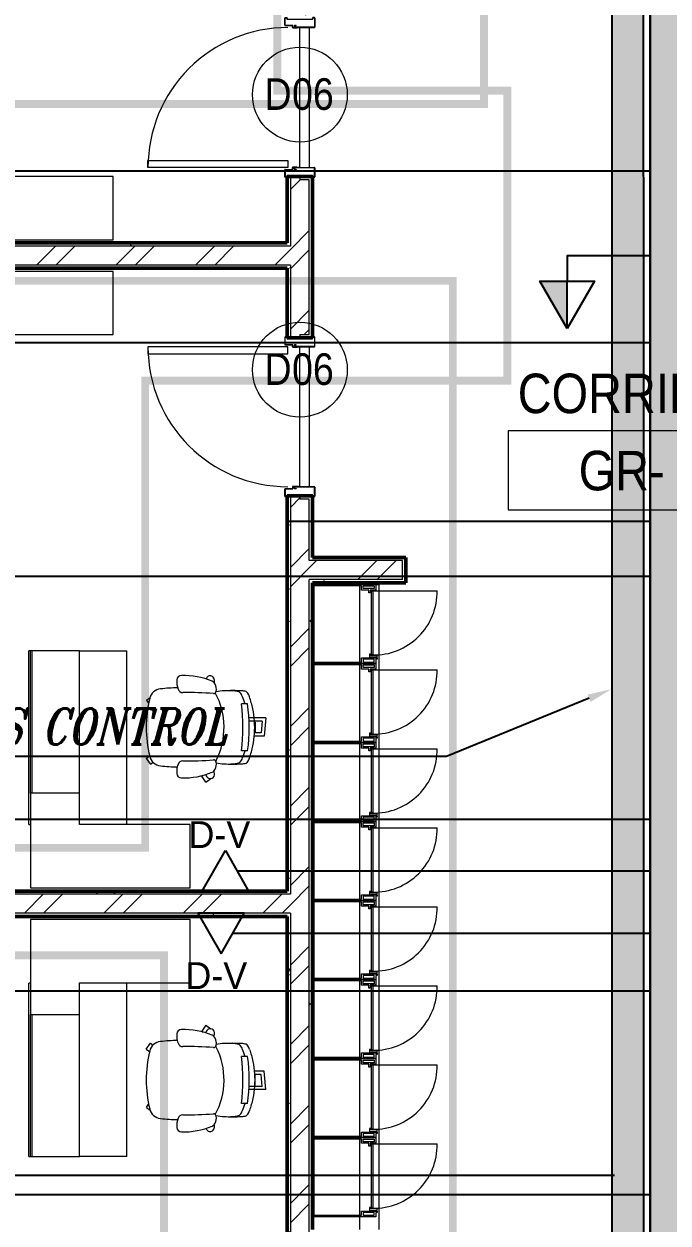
# Model space of a CAD drawing. Header units: millimetres. Extents: x -9358 to 257996, y -67499 to 9117.
# Drawn here: x 38554 to 42630, y -26768 to -19183 of the extents above; entities that cross this region are included whole.
import ezdxf
from ezdxf import colors
from ezdxf.entities.mleader import LeaderData, LeaderLine
from ezdxf.math import Vec2, Vec3

# ---------------------------------------------------------------- set-up
doc = ezdxf.new("R2010")
doc.units = ezdxf.units.MM
doc.header["$LTSCALE"] = 1000
for name, color, linetype, lineweight in [('123', 2, 'Continuous', 9), ('A-DOOR', 8, 'Continuous', 9), ('A-DOOR-1', 8, 'Continuous', 18), ('A-DOR', 8, 'Continuous', 9), ('A-FLR-PAT', 8, 'Continuous', 18), ('A-FRN', 8, 'Continuous', 9), ('A-GEN-MOD', 8, 'Continuous', 9), ('A-ROM-NAM', 8, 'Continuous', 9), ('A-TYP-DOR', 8, 'Continuous', 0), ('A-WAL-CLD', 8, 'Continuous', 9), ('A-WAL-CMU', 8, 'Continuous', 50), ('A-WAL-LOW-30', 8, 'Continuous', 18), ('A-WAL-PAT-1', 8, 'Continuous', 9)]:
    doc.layers.add(name, color=color, linetype=linetype, lineweight=lineweight)
for name, color, linetype in [('CCTV', 4, 'Continuous'), ('CCTVNET', 6, 'Continuous'), ('DATANET', 4, 'Continuous'), ('F POINT AGN', 7, 'Continuous'), ('LC-CABLE -10', 4, 'Continuous'), ('LC-CABLE -20', 6, 'Continuous'), ('LC-DA-CIR', 4, 'Continuous'), ('Route - rack1', 7, 'Continuous')]:
    doc.layers.add(name, color=color, linetype=linetype)
doc.styles.add('Arial_5', font='arial.ttf', dxfattribs={"width": 0.85, "height": 200})
doc.styles.add('Arial_7', font='arial.ttf', dxfattribs={"width": 0.85, "height": 200})
doc.styles.add('ELEC', font='romant.shx', dxfattribs={"width": 0.8, "oblique": 15, "height": 0.18})
pattern_1 = [(0, (0, 0), (812.8, 203.2), [33.528, -576.072, 33.528, -576.072, -3251.2]), (0, (0, 0), (812.8, 203.2), [-1219.2, 33.528, -1185.672, 33.528, -576.072, -1422.4]), (0, (0, 0), (812.8, 203.2), [-3048, 33.528, -372.872, 33.528, -982.472]), (120, (304.8, 101.6), (-582.3764, 602.30545), [33.528, -576.072, 33.528, -576.072, -3251.2]), (120, (304.8, 101.6), (-582.3764, 602.30545), [-1219.2, 33.528, -1185.672, 33.528, -576.072, -1422.4]), (120, (304.8, 101.6), (-582.3764, 602.30545), [-3048, 33.528, -372.872, 33.528, -982.472]), (240, (406.4, 508), (-230.4236, -805.50545), [33.528, -576.072, 33.528, -576.072, -3251.2]), (240, (406.4, 508), (-230.4236, -805.50545), [-1219.2, 33.528, -1185.672, 33.528, -576.072, -1422.4]), (240, (406.4, 508), (-230.4236, -805.50545), [-3048, 33.528, -372.872, 33.528, -982.472])]
pattern_2 = [(45, (0, 0), (-251.4472, 251.4472), []), (45, (0, 381), (-251.4472, 251.4472), [])]

# ---------------------------------------------------------------- blocks, each defined once
blk = doc.blocks.new('Door Tag - Door Tag-41184-01-Ground Floor Plan')
at = {"layer": 'A-TYP-DOR'}
blk.add_circle((0, 0), 3, dxfattribs=at)
blk = doc.blocks.new('D-V')
at = {"color": 3}
blk.add_lwpolyline([(1.2, 256.5), (146.9, 0), (-146.9, 0), (1.2, 256.5)], dxfattribs=at)
at = {"layer": 'CCTV', "color": 2}
blk.add_attdef('D-V', (-225.1, 246.5), '', height=170, dxfattribs=at)
blk = doc.blocks.new('DD')
at = {"layer": 'LC-DA-CIR'}
h = blk.add_hatch(color=3, dxfattribs=at)
h.dxf.hatch_style = 1
h.paths.add_polyline_path([(0, 299.4), (0, 0), (172.8, 0)])
at = {"color": 3}
blk.add_lwpolyline([(0, 299.4), (172.8, 0), (-172.8, 0), (0, 299.4)], dxfattribs=at)
at = {"layer": 'LC-DA-CIR', "color": 3}
blk.add_line((0, 299.4), (0, 0), dxfattribs=at)
blk = doc.blocks.new('FR_Lockers-MLTPL_Dar - FR_Lockers-MLTPL_Dar-848432-01-Ground Floor Furniture Plan')
at = {"layer": 'A-GEN-MOD'}
for p, q in [((-500, 0), (0, 0)), ((-500, -400), (-500, 0)), ((0, 0), (0, -400)), ((-491.1, -8.9), (-491.1, -311.1)), ((-8.9, -8.9), (-491.1, -8.9)), ((-8.9, -311.1), (-8.9, -8.9)), ((-491.1, -311.1), (-464.4, -311.1)), ((-491.1, -320), (-491.1, -391.1)), ((-473.3, -320), (-491.1, -320)), ((-473.3, -391.1), (-473.3, -320)), ((-464.4, -311.1), (-464.4, -408.9)), ((-460, -360), (-460, -408.9)), ((-442.2, -360), (-460, -360)), ((-451.1, -368.9), (-442.2, -368.9)), ((-451.1, -408.9), (-451.1, -368.9)), ((-446.7, -382.2), (-446.7, -373.3)), ((-446.7, -373.3), (-40, -373.3)), ((-442.2, -368.9), (-442.2, -360)), ((-53.3, -355.6), (-35.6, -355.6)), ((-53.3, -364.4), (-53.3, -355.6)), ((-35.6, -364.4), (-53.3, -364.4)), ((-40, -373.3), (-40, -382.2)), ((-35.6, -311.1), (-8.9, -311.1)), ((-35.6, -355.6), (-35.6, -311.1)), ((-35.6, -400), (-35.6, -364.4)), ((-26.7, -391.1), (-26.7, -320)), ((-26.7, -320), (-8.9, -320)), ((-8.9, -320), (-8.9, -391.1)), ((-473.3, -400), (-500, -400)), ((-491.1, -391.1), (-473.3, -391.1)), ((-473.3, -408.9), (-473.3, -400)), ((-464.4, -408.9), (-473.3, -408.9)), ((-460, -408.9), (-451.1, -408.9)), ((-40, -382.2), (-446.7, -382.2)), ((-40, -382.2), (-40, -789.1)), ((0, -400), (-35.6, -400)), ((-8.9, -391.1), (-26.7, -391.1))]:
    blk.add_line(p, q, dxfattribs=at)
blk.add_arc((-46.8, -389.2), 400, 178.71177, 270.96946, dxfattribs=at)
blk = doc.blocks.new('Wood door - 1000-Wood Door-2297611-01-Ground Floor Furniture Plan')
at = {"layer": 'A-DOOR'}
blk.add_arc((442, -77), 884, 180, 270, dxfattribs=at)
at = {"layer": 'A-DOOR-1'}
for p, q in [((-505, 92.5), (-505, 82.5)), ((-505, 82.5), (-505, 92.5)), ((-503.5, 82.5), (-503.5, 92.5)), ((-445.7, 95), (-502.5, 95)), ((-502.5, 95), (-445.7, 95)), ((-502.5, 93.5), (-445.7, 93.5)), ((-495, 81.5), (-502.5, 81.5)), ((-502.5, 80), (-495, 80)), ((-495, 80), (-500, 80)), ((-495, 81.5), (-495, 80)), ((-495, -80), (-495, 80)), ((-444.7, 92.5), (-444.7, -32.5)), ((-443.2, -8.1), (-443.2, 92.5)), ((-443.2, 92.5), (-443.2, -8.1)), ((443.2, -8.1), (443.2, 92.5)), ((443.2, -8.4), (443.2, 92.5)), ((444.7, 92.5), (444.7, -32.5)), ((445.7, 95), (502.5, 95)), ((445.7, 95), (502.5, 95)), ((502.5, 93.5), (445.7, 93.5)), ((495, 81.5), (495, 80)), ((495, 81.5), (502.5, 81.5)), ((502.5, 80), (495, 80)), ((495, 80), (495, -80)), ((500, 80), (495, 80)), ((503.5, 82.5), (503.5, 92.5)), ((505, 92.5), (505, 82.5)), ((505, 92.5), (505, 82.5)), ((-456.5, -92.5), (-456.5, -47)), ((-453.7, -23), (-455.2, -23)), ((-455.2, -23), (-455.2, -32.5)), ((-455, -92.5), (-455, -47)), ((-455, -47), (-455, -92.5)), ((-442.5, -44.5), (-454, -44.5)), ((-442.5, -46), (-454, -46)), ((-442.5, -46), (-454, -46)), ((-453.7, -32.5), (-453.7, -23)), ((-445.7, -33.5), (-452.7, -33.5)), ((-452.7, -35), (-445.7, -35)), ((-441.7, -8.1), (-443.2, -8.4)), ((-443.2, -32.5), (-443.2, -8.1)), ((-443.2, -8.1), (-441.7, -8.1)), ((-443.2, -8.4), (-441.5, -18.1)), ((-440, -18), (-441.7, -8.1)), ((-441.7, -8.1), (-440, -18)), ((-441.5, -18.1), (-441.5, -43.5)), ((-440, -43.5), (-440, -18)), ((-440, -18), (-440, -43.5)), ((440, -18), (441.7, -8.1)), ((440, -18), (441.7, -8.1)), ((440, -43.5), (440, -18)), ((440, -43.5), (440, -18)), ((443.2, -8.4), (441.5, -18.1)), ((441.5, -18.1), (441.5, -43.5)), ((441.7, -8.1), (443.2, -8.4)), ((441.7, -8.1), (443.2, -8.4)), ((442.5, -44.5), (454, -44.5)), ((442.5, -46), (454, -46)), ((454, -46), (442.5, -46)), ((443.2, -32.5), (443.2, -8.1)), ((445.7, -33.5), (452.7, -33.5)), ((452.7, -35), (445.7, -35)), ((453.7, -23), (455.2, -23)), ((453.7, -32.5), (453.7, -23)), ((455, -92.5), (455, -47)), ((455, -92.5), (455, -47)), ((455.2, -23), (455.2, -32.5)), ((456.5, -92.5), (456.5, -47)), ((-505, -92.5), (-505, -82.5)), ((-505, -92.5), (-505, -82.5)), ((-503.5, -92.5), (-503.5, -82.5)), ((-495, -80), (-502.5, -80)), ((-502.5, -81.5), (-495, -81.5)), ((-457.5, -93.5), (-502.5, -93.5)), ((-502.5, -95), (-457.5, -95)), ((-457.5, -95), (-502.5, -95)), ((-500, -80), (-495, -80)), ((-495, -81.5), (-495, -80)), ((399, -77), (442, -77)), ((399, -961), (399, -77)), ((442, -77), (442, -961)), ((457.5, -93.5), (502.5, -93.5)), ((502.5, -95), (457.5, -95)), ((502.5, -95), (457.5, -95)), ((495, -81.5), (495, -80)), ((495, -80), (502.5, -80)), ((495, -80), (500, -80)), ((502.5, -81.5), (495, -81.5)), ((503.5, -92.5), (503.5, -82.5)), ((505, -92.5), (505, -82.5)), ((505, -82.5), (505, -92.5)), ((442, -961), (399, -961))]:
    blk.add_line(p, q, dxfattribs=at)
for centre, radius, start, end in [((-502.5, 92.5), 2.5, 90, 180), ((-502.5, 92.5), 2.5, 90, 180), ((-502.5, 82.5), 2.5, 180, 270), ((-502.5, 82.5), 2.5, 180, 270), ((-502.5, 92.5), 1.03, 90, 180), ((-502.5, 82.5), 1.01, 180, 270), ((-445.7, 92.5), 2.5, 0, 90), ((-445.7, 92.5), 2.5, 0, 90), ((-445.7, 92.5), 0.985, 0, 90), ((445.7, 92.5), 2.5, 90, 180), ((445.7, 92.5), 2.5, 90, 180), ((445.7, 92.5), 0.985, 90, 180), ((502.5, 92.5), 2.5, 360, 90), ((502.5, 92.5), 2.5, 0, 90), ((502.5, 92.5), 1.03, 0, 90), ((502.5, 82.5), 1.01, 270, 360), ((502.5, 82.5), 2.5, 270, 0), ((502.5, 82.5), 2.5, 285, 360), ((-454, -47), 2.5, 90, 180), ((-452.7, -32.5), 2.5, 180, 270), ((-454, -47), 0.997, 90, 180), ((-454, -47), 0.997, 90, 180), ((-452.7, -32.5), 1.01, 180, 270), ((-445.7, -32.5), 0.984, 270, 360), ((-445.7, -32.5), 2.5, 270, 360), ((-442.5, -43.5), 1, 270, 0), ((-442.5, -43.5), 2.5, 270, 360), ((-442.5, -43.5), 2.5, 270, 360), ((442.5, -43.5), 2.5, 180, 270), ((442.5, -43.5), 2.5, 180, 270), ((442.5, -43.5), 1, 180, 270), ((445.7, -32.5), 2.5, 180, 270), ((445.7, -32.5), 0.984, 180, 270), ((452.7, -32.5), 1.01, 270, 360), ((452.7, -32.5), 2.5, 270, 360), ((454, -47), 2.5, 360, 90), ((454, -47), 0.997, 360, 90), ((454, -47), 0.979, 0, 90), ((-502.5, -82.5), 2.5, 90, 180), ((-502.5, -82.5), 2.5, 90, 180), ((-502.5, -92.5), 2.5, 180, 270), ((-502.5, -92.5), 2.5, 180, 270), ((-502.5, -82.5), 1, 90, 180), ((-502.5, -92.5), 1, 180, 270), ((-457.5, -92.5), 1, 270, 0), ((-457.5, -92.5), 2.5, 270, 360), ((-457.5, -92.5), 2.5, 270, 360), ((457.5, -92.5), 2.5, 180, 270), ((457.5, -92.5), 2.5, 180, 270), ((457.5, -92.5), 1, 180, 270), ((502.5, -82.5), 2.5, 0, 90), ((502.5, -82.5), 1, 0, 90), ((502.5, -92.5), 1, 270, 360), ((502.5, -92.5), 2.5, 270, 360), ((502.5, -92.5), 2.5, 270, 360), ((502.5, -82.5), 2.5, 360, 75)]:
    blk.add_arc(centre, radius, start, end, dxfattribs=at)
blk = doc.blocks.new('Walls 265 - Walls 41-1919760-01-Ground Floor Furniture Plan')
at = {"layer": 'A-FRN'}
for p, q in [((25725.3, -24881.6), (23395.3, -24881.6)), ((23395.3, -24881.6), (23395.3, -25281.6)), ((25725.3, -25281.6), (25725.3, -24881.6)), ((23395.3, -25281.6), (25725.3, -25281.6))]:
    blk.add_line(p, q, dxfattribs=at)
blk = doc.blocks.new('Task chair 9554N35 - Task chair 9554N35-733048-01-Ground Floor Furniture Plan')
at = {"layer": 'A-FRN'}
for p, q in [((-59.9, 447.8), (56.2, 437.7)), ((-59.9, 447.8), (-59.9, 341.6)), ((-40.1, 424.9), (-40.1, 342.5)), ((-40.1, 424.9), (34.3, 418.4)), ((-33.2, 380), (34.3, 380)), ((-33.2, 377), (-33.2, 380)), ((34.3, 418.4), (34.3, 377)), ((56.2, 437.7), (56.2, 375.4)), ((-148.6, 333.2), (-148.6, 294.8)), ((148.6, 333.5), (148.6, 294.8)), ((208.7, 134.6), (213.5, 132.2)), ((346.3, 69.3), (324.3, 99.6)), ((309.5, 42.5), (303.3, 51.1)), ((346.3, 69.3), (309.5, 42.5)), ((-172.9, -306.8), (-189.9, -284.3)), ((-172.9, -306.8), (-153.2, -293.1)), ((196.3, -309), (180.3, -287)), ((196.3, -309), (233.1, -282.3)), ((233.1, -282.3), (220.5, -265))]:
    blk.add_line(p, q, dxfattribs=at)
for centre, radius, start, end in [((18.2, -231.9), 573.4, 106.91404, 111.62967), ((1, -773.4), 1116.7, 82.40675, 97.69875), ((-18.2, -231.9), 573.4, 68.37033, 73.08596), ((1424.9, 239.6), 1657.1, 178.08469, 181.91531), ((192.1, 200.6), 424.1, 170.87537, 178.71964), ((-202, 267.3), 24.7, 131.85659, 178.73501), ((0, -988.3), 1291.7, 83.39468, 96.60532), ((202, 267.3), 24.7, 1.26499, 48.14341), ((-192.1, 200.6), 424.1, 1.28036, 9.12463), ((-1424.9, 239.6), 1657.1, 358.08469, 1.91531), ((-5.9, 191.7), 225.5, 181.91531, 194.98952), ((1.2, -277.4), 461.4, 63.27249, 118.3184), ((5.9, 191.7), 225.5, 345.51786, 358.08469), ((157.4, -76.4), 485.9, 157.62283, 181.09869), ((-301, 96.7), 25.2, 129.57983, 236.58793), ((-296.1, 90.9), 32.8, 82.42017, 129.57983), ((-257.7, 94.4), 37, 114.57567, 157.51846), ((-304.4, 28.7), 95.5, 76.87008, 82.42017), ((-239, 54.3), 81.3, 83.07154, 114.79327), ((-231.5, 117.1), 18, 357.62611, 82.70838), ((1706.6, -39.8), 1926.5, 175.34955, 181.07992), ((223.3, 117.1), 18, 97.29162, 182.37389), ((-1714.8, -39.8), 1926.5, 358.92008, 4.65045), ((230.8, 54.3), 81.3, 65.20673, 96.92846), ((249.5, 94.4), 37, 22.48154, 65.42433), ((351.4, -138.5), 268.8, 102.9497, 106.17349), ((-165.6, -76.4), 485.9, 358.90131, 22.37717), ((297.3, 97.1), 27.1, 305.0503, 102.9497), ((-270.6, 142.7), 80.3, 236.58793, 244.06048), ((266.7, 140.7), 80.4, 293.45615, 305.0503), ((-298.4, -85.1), 30, 181.16926, 265.61497), ((-289.7, 26.9), 142.3, 265.59312, 289.57155), ((875.8, -92.8), 1126, 180.86126, 186.35861), ((-253.5, -75.2), 34, 289.57155, 358.42173), ((245.3, -75.2), 34, 181.57827, 250.42845), ((281.6, 26.9), 142.3, 250.42845, 257.15931), ((-875.8, -92.8), 1126, 353.64139, 359.03153), ((281.6, 26.9), 142.3, 257.15931, 274.40688), ((290.2, -85.1), 30, 274.38503, 358.83074), ((-163.7, -208.7), 80, 186.35861, 256.05837), ((163.7, -208.7), 80, 283.94166, 353.64139), ((0, 450.7), 759.4, 256.05837, 283.94166)]:
    blk.add_arc(centre, radius, start, end, dxfattribs=at)
for centre, major_axis, ratio, start_param, end_param in [((2833.6, 1083.6), (3058.7, 867.3), 0.246692, 3.007939, 3.042807), ((-182.4, 335.9), (44.1, 13.7), 0.260293, 1.734544, 2.951577), ((182.6, 337.1), (-43.9, 14.1), 0.248418, 3.3294, 4.551375), ((-2839.6, 1069.5), (-3064.8, 850.5), 0.246639, 3.238935, 3.272795), ((-2833.6, 1083.6), (-3058.7, 867.3), 0.246692, 3.240378, 3.275247), ((-178.1, 286.4), (48, 16.7), 0.376203, 1.755174, 2.42563), ((178.1, 286.7), (-48.1, 16.1), 0.383717, 3.814978, 4.524085)]:
    blk.add_ellipse(centre, major_axis=major_axis, ratio=ratio, start_param=start_param, end_param=end_param, dxfattribs=at)
blk.add_open_spline([(193.1, 345.6), (180.8, 349.8), (155.9, 357.6), (104.9, 369.7), (39.6, 378.5), (-39.7, 378.4), (-105, 369.4), (-155.9, 357.1), (-180.8, 349.3), (-193.1, 344.9)], degree=3, knots=[0, 0, 0, 0, 0.1, 0.2, 0.4, 0.6, 0.8, 0.9, 1, 1, 1, 1], dxfattribs=at)
blk = doc.blocks.new('secretary office - manager office -1 2-1846452-01-Ground Floor Furniture Plan')
at = {"layer": 'A-FRN'}
for p, q in [((-360, 310), (-950, 310)), ((-950, 310), (-950, 300)), ((-548, 320), (550, 320)), ((-548, 320), (-548, 310)), ((-350, 310), (-360, 310)), ((-350, 0), (-350, 310)), ((-350, 310), (550, 310)), ((550, 310), (550, 320)), ((550, 300), (550, 310)), ((-950, 300), (-950, -700)), ((550, 300), (-350, 300)), ((550, 300), (-350, 300)), ((550, 0), (550, 300)), ((-550, -700), (-550, 0)), ((-550, 0), (-350, 0)), ((-350, 0), (550, 0)), ((550, 0), (550, -300)), ((-550, -300), (550, -300)), ((-950, -700), (-550, -700))]:
    blk.add_line(p, q, dxfattribs=at)
blk = doc.blocks.new('Task chair 9554N35 - Task chair 9554N35-745676-01-Ground Floor Furniture Plan')
at = {"layer": 'A-FRN'}
for p, q in [((-172.9, 306.8), (-189.9, 284.3)), ((-172.9, 306.8), (-153.2, 293.1)), ((196.3, 309), (180.3, 287)), ((196.3, 309), (233.1, 282.3)), ((233.1, 282.3), (220.5, 265)), ((309.5, -42.5), (303.3, -51.1)), ((346.3, -69.3), (309.5, -42.5)), ((346.3, -69.3), (324.3, -99.6)), ((208.7, -134.6), (213.5, -132.2)), ((-148.6, -333.2), (-148.6, -294.8)), ((148.6, -333.5), (148.6, -294.8)), ((-59.9, -447.8), (-59.9, -341.6)), ((-40.1, -424.9), (-40.1, -342.5)), ((-33.2, -377), (-33.2, -380)), ((34.3, -418.4), (34.3, -377)), ((56.2, -437.7), (56.2, -375.4)), ((-59.9, -447.8), (56.2, -437.7)), ((-40.1, -424.9), (34.3, -418.4)), ((-33.2, -380), (34.3, -380))]:
    blk.add_line(p, q, dxfattribs=at)
for centre, radius, start, end in [((0, -450.7), 759.4, 76.05834, 103.94163), ((-163.7, 208.7), 80, 103.94163, 173.64139), ((163.7, 208.7), 80, 6.35861, 76.05834), ((875.8, 92.8), 1126, 173.64139, 179.13874), ((-875.8, 92.8), 1126, 0.96847, 6.35861), ((157.4, 76.4), 485.9, 178.90131, 202.37717), ((-298.4, 85.1), 30, 94.38503, 178.83074), ((-289.7, -26.9), 142.3, 70.42845, 94.40688), ((-253.5, 75.2), 34, 1.57827, 70.42845), ((1706.6, 39.8), 1926.5, 178.92008, 184.65045), ((-1714.8, 39.8), 1926.5, 355.34955, 1.07992), ((245.3, 75.2), 34, 109.57155, 178.42173), ((281.6, -26.9), 142.3, 102.84069, 109.57155), ((281.6, -26.9), 142.3, 85.59312, 102.84069), ((-165.6, 76.4), 485.9, 337.62283, 1.09869), ((290.2, 85.1), 30, 1.16926, 85.61497), ((-301, -96.7), 25.2, 123.41207, 230.42017), ((-270.6, -142.7), 80.3, 115.93952, 123.41207), ((297.3, -97.1), 27.1, 257.0503, 54.9497), ((266.7, -140.7), 80.4, 54.9497, 66.54385), ((-296.1, -90.9), 32.8, 230.42017, 277.57983), ((-257.7, -94.4), 37, 202.48154, 245.42433), ((-304.4, -28.7), 95.5, 277.57983, 283.12992), ((-239, -54.3), 81.3, 245.20673, 276.92846), ((-5.9, -191.7), 225.5, 165.01048, 178.08469), ((-231.5, -117.1), 18, 277.29162, 2.37389), ((1.2, 277.4), 461.4, 241.6816, 296.72751), ((223.3, -117.1), 18, 177.62611, 262.70838), ((230.8, -54.3), 81.3, 263.07154, 294.79327), ((5.9, -191.7), 225.5, 1.91531, 14.48214), ((249.5, -94.4), 37, 294.57567, 337.51846), ((351.4, 138.5), 268.8, 253.82651, 257.0503), ((1424.9, -239.6), 1657.1, 178.08469, 181.91531), ((192.1, -200.6), 424.1, 181.28036, 189.12463), ((-192.1, -200.6), 424.1, 350.87537, 358.71964), ((-1424.9, -239.6), 1657.1, 358.08469, 1.91531), ((-202, -267.3), 24.7, 181.26499, 228.14341), ((18.2, 231.9), 573.4, 248.37033, 253.08596), ((0, 988.3), 1291.7, 263.39468, 276.60532), ((-18.2, 231.9), 573.4, 286.91404, 291.62967), ((202, -267.3), 24.7, 311.85659, 358.73501), ((1, 773.4), 1116.7, 262.30125, 277.59325)]:
    blk.add_arc(centre, radius, start, end, dxfattribs=at)
for centre, major_axis, ratio, start_param, end_param in [((2833.6, -1083.6), (-3058.7, 867.3), 0.246692, 0.098786, 0.133654), ((-178.1, -286.4), (-48, 16.7), 0.376203, 0.715963, 1.386418), ((178.1, -286.7), (48.1, 16.1), 0.383717, 4.900693, 5.6098), ((-2833.6, -1083.6), (3058.7, 867.3), 0.246692, 6.149531, 6.184399), ((-2839.6, -1069.5), (3064.8, 850.5), 0.246639, 6.151983, 6.185843), ((-182.4, -335.9), (-44.1, 13.7), 0.260293, 0.190015, 1.407049), ((182.6, -337.1), (43.9, 14.1), 0.248418, 4.873403, 6.095378)]:
    blk.add_ellipse(centre, major_axis=major_axis, ratio=ratio, start_param=start_param, end_param=end_param, dxfattribs=at)
blk.add_open_spline([(193.1, -345.6), (180.8, -349.8), (155.9, -357.6), (104.9, -369.7), (39.6, -378.5), (-39.7, -378.4), (-105, -369.4), (-155.9, -357.1), (-180.8, -349.3), (-193.1, -344.9)], degree=3, knots=[0, 0, 0, 0, 0.1, 0.2, 0.4, 0.6, 0.8, 0.9, 1, 1, 1, 1], dxfattribs=at)
blk = doc.blocks.new('secretary office - manager office -1 2-1846450-01-Ground Floor Furniture Plan')
at = {"layer": 'A-FRN'}
for p, q in [((-550, 700), (-950, 700)), ((-950, 700), (-950, -300)), ((-550, 0), (-550, 700)), ((550, 300), (-550, 300)), ((550, 300), (550, 0)), ((-350, 0), (-550, 0)), ((550, 0), (-350, 0)), ((-350, -310), (-350, 0)), ((550, -300), (550, 0)), ((-950, -300), (-950, -310)), ((-350, -300), (550, -300)), ((-350, -300), (550, -300)), ((550, -310), (550, -300)), ((-950, -310), (-360, -310)), ((-548, -310), (-548, -320)), ((550, -320), (-548, -320)), ((-360, -310), (-350, -310)), ((550, -310), (-350, -310)), ((550, -320), (550, -310))]:
    blk.add_line(p, q, dxfattribs=at)
blk = doc.blocks.new('Walls 248 - Walls 41-1952074-01-Ground Floor Furniture Plan')
at = {"layer": 'A-FRN'}
for p, q in [((25725.3, -15718.4), (23395.3, -15718.4)), ((23395.3, -15718.4), (23395.3, -16118.4)), ((25725.3, -16118.4), (25725.3, -15718.4)), ((23395.3, -16118.4), (25725.3, -16118.4))]:
    blk.add_line(p, q, dxfattribs=at)
blk = doc.blocks.new('Wood door - 1000-Wood Door-2297613-01-Ground Floor Furniture Plan')
at = {"layer": 'A-DOOR'}
blk.add_arc((442, 77), 884, 90, 180, dxfattribs=at)
at = {"layer": 'A-DOOR-1'}
for p, q in [((442, 961), (399, 961)), ((399, 961), (399, 77)), ((442, 77), (442, 961)), ((-505, 92.5), (-505, 82.5)), ((-505, 92.5), (-505, 82.5)), ((-503.5, 92.5), (-503.5, 82.5)), ((-502.5, 95), (-457.5, 95)), ((-457.5, 95), (-502.5, 95)), ((-457.5, 93.5), (-502.5, 93.5)), ((-502.5, 81.5), (-495, 81.5)), ((-495, 80), (-502.5, 80)), ((-500, 80), (-495, 80)), ((-495, 81.5), (-495, 80)), ((-495, 80), (-495, -80)), ((-456.5, 92.5), (-456.5, 47)), ((-455, 92.5), (-455, 47)), ((-455, 47), (-455, 92.5)), ((399, 77), (442, 77)), ((455, 92.5), (455, 47)), ((455, 92.5), (455, 47)), ((456.5, 92.5), (456.5, 47)), ((502.5, 95), (457.5, 95)), ((502.5, 95), (457.5, 95)), ((457.5, 93.5), (502.5, 93.5)), ((495, 81.5), (495, 80)), ((502.5, 81.5), (495, 81.5)), ((495, 80), (502.5, 80)), ((495, -80), (495, 80)), ((495, 80), (500, 80)), ((503.5, 92.5), (503.5, 82.5)), ((505, 92.5), (505, 82.5)), ((505, 82.5), (505, 92.5)), ((-455.2, 23), (-455.2, 32.5)), ((-453.7, 23), (-455.2, 23)), ((-442.5, 46), (-454, 46)), ((-442.5, 46), (-454, 46)), ((-442.5, 44.5), (-454, 44.5)), ((-453.7, 32.5), (-453.7, 23)), ((-452.7, 35), (-445.7, 35)), ((-445.7, 33.5), (-452.7, 33.5)), ((-444.7, -92.5), (-444.7, 32.5)), ((-443.2, 32.5), (-443.2, 8.1)), ((-443.2, 8.4), (-441.5, 18.1)), ((-441.7, 8.1), (-443.2, 8.4)), ((-443.2, 8.1), (-443.2, -92.5)), ((-443.2, -92.5), (-443.2, 8.1)), ((-443.2, 8.1), (-441.7, 8.1)), ((-440, 18), (-441.7, 8.1)), ((-441.7, 8.1), (-440, 18)), ((-441.5, 18.1), (-441.5, 43.5)), ((-440, 43.5), (-440, 18)), ((-440, 18), (-440, 43.5)), ((440, 43.5), (440, 18)), ((440, 43.5), (440, 18)), ((440, 18), (441.7, 8.1)), ((440, 18), (441.7, 8.1)), ((441.5, 18.1), (441.5, 43.5)), ((443.2, 8.4), (441.5, 18.1)), ((441.7, 8.1), (443.2, 8.4)), ((441.7, 8.1), (443.2, 8.4)), ((442.5, 46), (454, 46)), ((454, 46), (442.5, 46)), ((442.5, 44.5), (454, 44.5)), ((443.2, 32.5), (443.2, 8.1)), ((443.2, 8.4), (443.2, -92.5)), ((443.2, 8.1), (443.2, -92.5)), ((444.7, -92.5), (444.7, 32.5)), ((452.7, 35), (445.7, 35)), ((445.7, 33.5), (452.7, 33.5)), ((453.7, 32.5), (453.7, 23)), ((453.7, 23), (455.2, 23)), ((455.2, 23), (455.2, 32.5)), ((-505, -92.5), (-505, -82.5)), ((-505, -82.5), (-505, -92.5)), ((-503.5, -82.5), (-503.5, -92.5)), ((-502.5, -80), (-495, -80)), ((-495, -81.5), (-502.5, -81.5)), ((-502.5, -93.5), (-445.7, -93.5)), ((-445.7, -95), (-502.5, -95)), ((-502.5, -95), (-445.7, -95)), ((-495, -80), (-500, -80)), ((-495, -81.5), (-495, -80)), ((502.5, -93.5), (445.7, -93.5)), ((445.7, -95), (502.5, -95)), ((445.7, -95), (502.5, -95)), ((495, -81.5), (495, -80)), ((502.5, -80), (495, -80)), ((500, -80), (495, -80)), ((495, -81.5), (502.5, -81.5)), ((503.5, -82.5), (503.5, -92.5)), ((505, -92.5), (505, -82.5)), ((505, -92.5), (505, -82.5))]:
    blk.add_line(p, q, dxfattribs=at)
for centre, radius, start, end in [((-502.5, 92.5), 2.5, 90, 180), ((-502.5, 92.5), 2.5, 90, 180), ((-502.5, 82.5), 2.5, 180, 270), ((-502.5, 82.5), 2.5, 180, 270), ((-502.5, 92.5), 1, 90, 180), ((-502.5, 82.5), 1, 180, 270), ((-457.5, 92.5), 2.5, 0, 90), ((-457.5, 92.5), 2.5, 0, 90), ((-457.5, 92.5), 1, 0, 90), ((457.5, 92.5), 2.5, 90, 180), ((457.5, 92.5), 2.5, 90, 180), ((457.5, 92.5), 1, 90, 180), ((502.5, 92.5), 2.5, 0, 90), ((502.5, 92.5), 2.5, 0, 90), ((502.5, 92.5), 1, 0, 90), ((502.5, 82.5), 1, 270, 0), ((502.5, 82.5), 2.5, 270, 0), ((502.5, 82.5), 2.5, 270, 0), ((-454, 47), 2.5, 180, 270), ((-452.7, 32.5), 2.5, 90, 180), ((-454, 47), 0.997, 180, 270), ((-454, 47), 0.997, 180, 270), ((-452.7, 32.5), 1.01, 90, 180), ((-445.7, 32.5), 2.5, 0, 90), ((-445.7, 32.5), 0.984, 0, 90), ((-442.5, 43.5), 2.5, 0, 90), ((-442.5, 43.5), 2.5, 0, 90), ((-442.5, 43.5), 1, 0, 90), ((442.5, 43.5), 2.5, 90, 180), ((442.5, 43.5), 2.5, 90, 180), ((442.5, 43.5), 1, 90, 180), ((445.7, 32.5), 2.5, 90, 180), ((445.7, 32.5), 0.984, 90, 180), ((452.7, 32.5), 2.5, 0, 90), ((452.7, 32.5), 1.01, 0, 90), ((454, 47), 2.5, 270, 0), ((454, 47), 0.997, 270, 0), ((454, 47), 0.979, 270, 360), ((-502.5, -82.5), 2.5, 90, 180), ((-502.5, -82.5), 2.5, 90, 180), ((-502.5, -92.5), 2.5, 180, 270), ((-502.5, -92.5), 2.5, 180, 270), ((-502.5, -82.5), 1.01, 90, 180), ((-502.5, -92.5), 1.03, 180, 270), ((-445.7, -92.5), 0.985, 270, 0), ((-445.7, -92.5), 2.5, 270, 0), ((-445.7, -92.5), 2.5, 270, 360), ((445.7, -92.5), 2.5, 180, 270), ((445.7, -92.5), 2.5, 180, 270), ((445.7, -92.5), 0.985, 180, 270), ((502.5, -82.5), 2.5, 0, 90), ((502.5, -82.5), 2.5, 0, 90), ((502.5, -82.5), 1.01, 0, 90), ((502.5, -92.5), 1.03, 270, 0), ((502.5, -92.5), 2.5, 270, 0), ((502.5, -92.5), 2.5, 270, 360)]:
    blk.add_arc(centre, radius, start, end, dxfattribs=at)
blk = doc.blocks.new('M_Room Tag_Small - M_Room Tag_Small-919701-01-Ground Floor Furniture Plan')
at = {"layer": 'A-ROM-NAM'}
for p, q in [((9, 2.5), (-9, 2.5)), ((-9, 2.5), (-9, -2.5)), ((9, -2.5), (9, 2.5)), ((-9, -2.5), (9, -2.5))]:
    blk.add_line(p, q, dxfattribs=at)
blk = doc.blocks.new('G')
at = {"layer": 'A-WAL-PAT-1'}
h = blk.add_hatch(dxfattribs=at)
h.set_pattern_fill('FP_1', color=256, style=0, pattern_type=2)
h.set_pattern_definition(pattern_2)
h.paths.add_polyline_path([(40360, -20140), (40360, -20020), (40300, -20020), (40300, -20000), (40240, -20000), (40240, -20140), (40300, -20140)], flags=0)
h.paths.add_polyline_path([(40240, -19000), (40300, -19000), (40300, -18980), (40360, -18980), (40360, -13820), (40300, -13820), (40300, -13800), (40240, -13800), (40240, -18422.5)], flags=0)
h.paths.add_polyline_path([(40240, -12800), (40300, -12800), (40300, -12780), (40360, -12780), (40360, -12240), (40240, -12240), (40240, -12640.6)], flags=0)
h = blk.add_hatch(dxfattribs=at)
h.set_pattern_fill('FP_2', color=256, style=0, pattern_type=2)
h.set_pattern_definition(pattern_1)
h.paths.add_polyline_path([(40380, -20140), (40380, -20000), (40300, -20000), (40300, -20020), (40360, -20020), (40360, -20140)], flags=0)
h.paths.add_polyline_path([(40300, -19000), (40380, -19000), (40380, -18570), (40360, -18570), (40360, -18980), (40300, -18980)], flags=0)
h.paths.add_polyline_path([(40380, -18450), (40380, -14320), (40360, -14320), (40360, -18450)], flags=0)
h.paths.add_polyline_path([(40360, -14200), (40380, -14200), (40380, -13800), (40300, -13800), (40300, -13820), (40360, -13820), (40360, -14086.1)], flags=0)
h.paths.add_polyline_path([(40380, -12800), (40380, -12220), (40360, -12220), (40360, -12780), (40300, -12780), (40300, -12800)], flags=0)
h = blk.add_hatch(dxfattribs=at)
h.set_pattern_fill('FP_2', color=256, style=0, pattern_type=2)
h.set_pattern_definition(pattern_1)
h.paths.add_polyline_path([(40240, -20140), (40240, -20000), (40220, -20000), (40220, -20140)], flags=0)
h.paths.add_polyline_path([(40220, -19000), (40240, -19000), (40240, -16460), (40220, -16460), (40220, -18422.5)], flags=0)
h.paths.add_polyline_path([(40240, -16340), (40240, -13800), (40220, -13800), (40220, -16340)], flags=0)
h.paths.add_polyline_path([(40220, -12800), (40240, -12800), (40240, -12360), (40220, -12360), (40220, -12640.6)], flags=0)
h = blk.add_hatch(dxfattribs=at)
h.set_pattern_fill('FP_2', color=256, style=0, pattern_type=2)
h.set_pattern_definition(pattern_1)
h.paths.add_polyline_path([(40220, -28620), (40240, -28620), (40240, -28390), (40220, -28390), (40220, -28540.7)], flags=0)
h.paths.add_polyline_path([(40240, -27390), (40240, -24660), (40220, -24660), (40220, -27390)], flags=0)
h.paths.add_polyline_path([(40240, -24540), (40240, -22020), (40220, -22020), (40220, -24540)], flags=0)
h.paths.add_polyline_path([(40240, -21020), (40240, -20560), (40220, -20560), (40220, -21020)], flags=0)
h.paths.add_polyline_path([(40240, -20440), (40240, -20140), (40220, -20140), (40220, -20440)], flags=0)
h = blk.add_hatch(dxfattribs=at)
h.set_pattern_fill('FP_1', color=256, style=0, pattern_type=2)
h.set_pattern_definition(pattern_2)
h.paths.add_polyline_path([(40240, -28620), (40360, -28620), (40360, -28410), (40300, -28410), (40300, -28390), (40240, -28390), (40240, -28540.7)], flags=0)
h.paths.add_polyline_path([(40240, -27390), (40300, -27390), (40300, -27370), (40360, -27370), (40360, -22040), (40300, -22040), (40300, -22020), (40240, -22020), (40240, -27095.3)], flags=0)
h.paths.add_polyline_path([(40300, -21020), (40300, -21000), (40360, -21000), (40360, -20140), (40240, -20140), (40240, -21020)], flags=0)
h = blk.add_hatch(dxfattribs=at)
h.set_pattern_fill('FP_2', color=256, style=0, pattern_type=2)
h.set_pattern_definition(pattern_1)
h.paths.add_polyline_path([(40360, -28620), (40380, -28620), (40380, -28390), (40300, -28390), (40300, -28410), (40360, -28410), (40360, -28540.7)], flags=0)
h.paths.add_polyline_path([(40300, -27390), (40380, -27390), (40380, -26800), (40360, -26800), (40360, -27370), (40300, -27370)], flags=0)
h.paths.add_polyline_path([(40360, -26680), (40380, -26680), (40380, -22550), (40360, -22550), (40360, -25649.8)], flags=0)
h.paths.add_polyline_path([(40380, -22430), (40380, -22020), (40300, -22020), (40300, -22040), (40360, -22040), (40360, -22430)], flags=0)
h.paths.add_polyline_path([(40300, -21020), (40380, -21020), (40380, -20140), (40360, -20140), (40360, -21000), (40300, -21000)], flags=0)
h = blk.add_hatch(dxfattribs=at)
h.set_pattern_fill('FP_2', color=256, style=0, pattern_type=2)
h.set_pattern_definition(pattern_1)
h.paths.add_polyline_path([(34250, -20440), (34650, -20440), (34650, -20420), (34250, -20420)], flags=0)
h.paths.add_polyline_path([(35525.9, -20440), (40220, -20440), (40220, -20420), (34670, -20420), (34670, -20440)], flags=0)
h = blk.add_hatch(dxfattribs=at)
h.set_pattern_fill('FP_1', color=256, style=0, pattern_type=2)
h.set_pattern_definition(pattern_2)
h.paths.add_polyline_path([(34250, -20560), (40240, -20560), (40240, -20440), (34250, -20440)], flags=0)
h = blk.add_hatch(dxfattribs=at)
h.set_pattern_fill('FP_2', color=256, style=0, pattern_type=2)
h.set_pattern_definition(pattern_1)
h.paths.add_polyline_path([(34250, -20580), (34650, -20580), (34650, -20560), (34250, -20560)], flags=0)
h.paths.add_polyline_path([(34670, -20580), (40220, -20580), (40220, -20560), (34670, -20560)], flags=0)
h = blk.add_hatch(dxfattribs=at)
h.set_pattern_fill('FP_1', color=256, style=0, pattern_type=2)
h.set_pattern_definition(pattern_2)
h.paths.add_polyline_path([(40950, -22550), (40950, -22430), (40360, -22430), (40360, -22550), (40441.5, -22550)], flags=0)
h = blk.add_hatch(dxfattribs=at)
h.set_pattern_fill('FP_2', color=256, style=0, pattern_type=2)
h.set_pattern_definition(pattern_1)
h.paths.add_polyline_path([(40950, -22430), (40970, -22430), (40970, -22410), (40380, -22410), (40380, -22430), (40441.5, -22430)], flags=0)
h = blk.add_hatch(dxfattribs=at)
h.set_pattern_fill('FP_2', color=256, style=0, pattern_type=2)
h.set_pattern_definition(pattern_1)
h.paths.add_polyline_path([(40970, -22570), (40970, -22430), (40950, -22430), (40950, -22550), (40380, -22550), (40380, -22570), (40441.5, -22570)], flags=0)
h = blk.add_hatch(dxfattribs=at)
h.set_pattern_fill('FP_1', color=256, style=0, pattern_type=2)
h.set_pattern_definition(pattern_2)
h.paths.add_polyline_path([(34250, -24660), (40240, -24660), (40240, -24540), (34250, -24540)], flags=0)
h = blk.add_hatch(dxfattribs=at)
h.set_pattern_fill('FP_2', color=256, style=0, pattern_type=2)
h.set_pattern_definition(pattern_1)
h.paths.add_polyline_path([(34270, -24540), (40220, -24540), (40220, -24520), (34270, -24520)], flags=0)
h = blk.add_hatch(dxfattribs=at)
h.set_pattern_fill('FP_2', color=256, style=0, pattern_type=2)
h.set_pattern_definition(pattern_1)
h.paths.add_polyline_path([(34270, -24680), (40220, -24680), (40220, -24660), (34270, -24660)], flags=0)
at = {"layer": 'A-FLR-PAT'}
for p, q in [((40300, -19943.2), (40300, -19056.8)), ((40360, -19056.8), (40360, -19943.2)), ((40300, -20000), (40300, -19995)), ((40360, -19995), (40360, -20000)), ((40300, -21025), (40300, -21020)), ((40300, -21963.2), (40300, -21076.8)), ((40360, -21020), (40360, -21025)), ((40360, -21076.8), (40360, -21963.2)), ((40300, -22020), (40300, -22015)), ((40360, -22015), (40360, -22020))]:
    blk.add_line(p, q, dxfattribs=at)
at = {"layer": 'A-WAL-CLD'}
for p, q in [((40240, -20000), (40240, -20440)), ((40300, -20000), (40300, -20020)), ((40360, -20020), (40300, -20020)), ((40360, -21000), (40360, -20020)), ((40240, -20440), (34250, -20440)), ((40240, -20560), (34250, -20560)), ((40240, -20560), (40240, -21020)), ((40300, -21000), (40300, -21020)), ((40300, -21000), (40360, -21000)), ((40240, -22020), (40240, -24540)), ((40300, -22020), (40300, -22040)), ((40360, -22040), (40300, -22040)), ((40360, -22430), (40360, -22040)), ((40950, -22430), (40360, -22430)), ((40950, -22550), (40950, -22430)), ((40950, -22550), (40360, -22550)), ((40360, -26680), (40360, -22550)), ((40240, -24540), (34250, -24540)), ((40240, -24660), (34250, -24660)), ((40240, -24660), (40240, -27390))]:
    blk.add_line(p, q, dxfattribs=at)
at = {"layer": 'A-WAL-CMU'}
for p, q in [((40380, -20000), (40220, -20000)), ((40220, -20000), (40220, -20420)), ((40380, -21020), (40380, -20000)), ((40220, -20420), (34670, -20420)), ((34670, -20580), (40220, -20580)), ((40220, -20580), (40220, -21020)), ((40220, -21020), (40380, -21020)), ((40220, -22020), (40220, -24520)), ((40380, -22020), (40220, -22020)), ((40380, -22410), (40380, -22020)), ((40970, -22410), (40380, -22410)), ((40970, -22570), (40970, -22410)), ((40380, -22570), (40970, -22570)), ((40380, -26660), (40380, -22570)), ((40220, -24520), (34270, -24520)), ((34270, -24680), (40220, -24680)), ((40220, -24680), (40220, -27390))]:
    blk.add_line(p, q, dxfattribs=at)
at = {"layer": 'A-WAL-LOW-30'}
for p, q in [((40680, -26660), (40680, -22580)), ((40680, -22580), (40800, -22580)), ((40800, -22580), (40800, -26660))]:
    blk.add_line(p, q, dxfattribs=at)
at = {"layer": 'A-DOR'}
for name, p, rotation in [('Wood door - 1000-Wood Door-2297611-01-Ground Floor Furniture Plan', (40300, -19500), 269.9999999999998), ('Wood door - 1000-Wood Door-2297613-01-Ground Floor Furniture Plan', (40300, -21520), 89.99999999999976)]:
    blk.add_blockref(name, p, dxfattribs=dict(at, rotation=rotation))
at = {"layer": 'A-FRN'}
for name, p in [('Walls 265 - Walls 41-1919760-01-Ground Floor Furniture Plan', (13393.4, 4881.6)), ('Walls 248 - Walls 41-1952074-01-Ground Floor Furniture Plan', (13393.4, -4881.6))]:
    blk.add_blockref(name, p, dxfattribs=at)
for name, p, rotation in [('secretary office - manager office -1 2-1846452-01-Ground Floor Furniture Plan', (38905, -23550), 89.99999999999876), ('Task chair 9554N35 - Task chair 9554N35-733048-01-Ground Floor Furniture Plan', (39636.2, -23484.5), 270.0000000000036), ('secretary office - manager office -1 2-1846450-01-Ground Floor Furniture Plan', (38905, -25650), 270.0000000000019), ('Task chair 9554N35 - Task chair 9554N35-745676-01-Ground Floor Furniture Plan', (39636.2, -25715.5), 89.99999999999709)]:
    blk.add_blockref(name, p, dxfattribs=dict(at, rotation=rotation))
at = {"layer": 'A-GEN-MOD'}
for p, rotation in [((40380, -22580), 89.99999999999962), ((40380, -23080), 89.99999999999962), ((40380, -23580), 89.99999999999962), ((40380, -24080), 89.99999999999962), ((40380, -24580), 89.99999999999962), ((40380, -25080), 89.99999999999962), ((40380, -25580), 89.99999999999962), ((40380, -26080), 90.00000000000006)]:
    blk.add_blockref('FR_Lockers-MLTPL_Dar - FR_Lockers-MLTPL_Dar-848432-01-Ground Floor Furniture Plan', p, dxfattribs=dict(at, rotation=rotation))
at = {"layer": 'A-ROM-NAM', "xscale": 99.99999999999991, "yscale": 99.99999999999991, "zscale": 99.99999999999991}
blk.add_blockref('M_Room Tag_Small - M_Room Tag_Small-919701-01-Ground Floor Furniture Plan', (42519.2, -21858.5), dxfattribs=at)
at = {"layer": 'A-ROM-NAM', "char_height": 250, "attachment_point": 1, "style": 'Arial_5'}
for s, insert, width in [('CORRIDOR', (41678.8, -21246.9), 2070.759), ('GR-', (42064.4, -21735.3), 699.873)]:
    blk.add_mtext(s, dxfattribs=dict(at, insert=insert, width=width))
blk = doc.blocks.new('datatray')
at = {"layer": '123'}
h = blk.add_hatch(color=4, dxfattribs=at)
h.dxf.hatch_style = 1
h.paths.add_polyline_path([(302434, -43813.9), (311773, -43813.9), (311773, -43513.9), (311473, -43513.9), (301671, -43513.9), (301671, -38365), (301471, -38365), (301100, -38365), (301100, -38565), (301471, -38565), (301471, -43513.9), (287538, -43513.9), (287538, -38565), (287909, -38565), (287909, -38365), (287538, -38365), (287338, -38365), (287338, -43513.9), (277443, -43513.9), (277443, -4790), (277143, -4790), (277143, -43813.9), (301834, -43813.9), (301852.6, -52052), (299770, -52052), (299770, -52652), (301854, -52652), (302454, -52652)])
h.paths.add_polyline_path([(311773, -4790), (311473, -4790), (311473, -43513.9), (311773, -43513.9)])
at = {"layer": 'LC-CABLE -10', "color": 4}
blk.add_lwpolyline([(311473, -43513.9), (311473, -4790), (311473, -43513.9)], dxfattribs=at)
blk = doc.blocks.new('cctvtray')
at = {"layer": '123'}
h = blk.add_hatch(color=6, dxfattribs=at)
h.dxf.hatch_style = 1
h.paths.add_polyline_path([(284943, -12220), (284743, -12220), (284743, -43145), (275445, -43145), (275445, -38101), (275245, -38101), (274888, -38101), (274888, -38301), (275245, -38301), (275245, -43145), (260742, -43145), (260742, -38301), (261099, -38301), (261099, -38101), (260742, -38101), (260542, -38101), (260542, -43145), (251189, -43145), (251189, -12220), (250989, -12220), (250989, -43345), (274640.3, -43345), (274640.3, -52552), (273168, -52552), (273168, -52752), (274840.3, -52752), (274840.3, -43345), (284947, -43345)])
at = {"layer": 'LC-CABLE -20'}
blk.add_lwpolyline([(284947, -43345), (284943, -12220), (284743, -12220), (284743, -43145)], dxfattribs=at)
blk = doc.blocks.new('RACK1 - ROUTE')
at = {"layer": 'F POINT AGN', "color": 1, "const_width": 50}
for points in [[(41466, -13842), (41466, -19690), (34626, -19690), (34626, -17264)], [(40157, -17264), (40157, -19605), (41613, -19605), (41613, -21440), (39321, -21440), (39321, -24395), (35255, -24395), (35255, -20808), (41268, -20808), (41268, -28106), (34964, -28106), (34964, -25075), (39441, -25075), (39441, -28053), (39441, -36826), (29874, -36826), (29874, -36826)]]:
    blk.add_lwpolyline(points, dxfattribs=at)

msp = doc.modelspace()

# ---------------------------------------------------------------- block references
msp.add_blockref('G', (0, -148.1))

# ---------------------------------------------------------------- next in the draw order: linework, layer by layer
at = {"layer": 'CCTVNET', "color": 3}
msp.add_lwpolyline([(33290.7, -26465.7), (42290.8, -26465.7)], dxfattribs=at)
at = {"layer": 'DATANET', "color": 3, "ltscale": 0.05}
msp.add_line((40220, -22329.1), (42515, -22329.1), dxfattribs=at)
at = {"layer": 'DATANET', "color": 3, "ltscale": 50}
for p, q in [((36966.5, -22676.3), (42515, -22676.3)), ((37088.5, -26587.3), (42515, -26587.3))]:
    msp.add_line(p, q, dxfattribs=at)
at = {"layer": 'DATANET', "color": 3}
for p, q in [((39902.5, -24540.9), (42515, -24540.9)), ((39874, -24935.3), (42515, -24935.3))]:
    msp.add_line(p, q, dxfattribs=at)
for points in [[(34987.5, -20440.9), (35281, -20446.1), (35281, -20113.1), (42515, -20113.1)], [(42515, -20649.1), (41991.3, -20649.1), (41991.3, -20811.1)], [(42515, -21201.1), (35296.4, -21201.1), (35296.4, -20810.2), (35078.9, -20810.2)], [(34968.4, -24540.9), (35261.9, -24546.1), (35261.9, -24213.1), (42515, -24213.1)], [(42515, -25301.1), (35296.4, -25301.1), (35296.4, -24910.2), (35078.9, -24910.2)]]:
    msp.add_lwpolyline(points, dxfattribs=at)

# ---------------------------------------------------------------- next in the draw order: block references
at = {"layer": 'A-TYP-DOR', "xscale": 99.99999999999991, "yscale": 99.99999999999991, "zscale": 99.99999999999991}
for p in [(40300, -19630), (40300, -21370)]:
    msp.add_blockref('Door Tag - Door Tag-41184-01-Ground Floor Plan', p, dxfattribs=at)
at = {"layer": 'CCTVNET'}
msp.add_blockref('cctvtray', (-242468.4, -148.1), dxfattribs=at)
at = {"layer": 'DATANET'}
msp.add_blockref('datatray', (-268957, -148.1), dxfattribs=at)
at = {"layer": 'DATANET', "color": 3, "rotation": 180}
msp.add_blockref('DD', (41991, -20811.1), dxfattribs=at)
at = {"layer": 'DATANET', "color": 3}
ref = msp.add_blockref('D-V', (39829.1, -24668.1), dxfattribs=at)
ref.add_attrib('D-V', 'D-V', (39595.1, -24396.1), dxfattribs={"layer": 'CCTV', "color": 3, "height": 170})
ref = msp.add_blockref('D-V', (39800.6, -24808.1), dxfattribs=dict(at, xscale=-1, rotation=180))
ref.add_attrib('D-V', 'D-V', (39575.6, -25288.1), dxfattribs={"layer": 'CCTV', "color": 3, "height": 170})
at = {"layer": 'Route - rack1', "color": 1}
msp.add_blockref('RACK1 - ROUTE', (0, 0), dxfattribs=at)

# ---------------------------------------------------------------- next in the draw order: texts
at = {"layer": 'A-TYP-DOR', "char_height": 200, "attachment_point": 1, "style": 'Arial_7'}
for s, insert, width in [('D', (40076.3, -19526.4), 211.245), ('06', (40250.6, -19526.4), 327.088), ('D', (40076.3, -21266.4), 211.245), ('06', (40250.6, -21266.4), 327.088)]:
    msp.add_mtext(s, dxfattribs=dict(at, insert=insert, width=width))

# ---------------------------------------------------------------- next in the draw order: leaders
at = {"layer": 'CCTVNET', "color": 3}
ml = msp.add_multileader_mtext('Standard', dxfattribs=at)
ml.set_content('{\\C6;CABLE TRUNK (200X100X150mm) FOR CCTV & ACCESS CONTROL}', color=2, style='ELEC')
ml.set_leader_properties(color=6)
ml.build(insert=Vec2(0, 0))
ml.multileader.update_dxf_attribs({"text_left_attachment_type": 6, "text_right_attachment_type": 6, "dogleg_length": 1703.1, "arrow_head_size": 151.4})
ctx = ml.context
ctx.base_point, ctx.char_height, ctx.arrow_head_size, ctx.landing_gap_size, ctx.plane_origin = Vec3(10418.6, -22205.1), 227.107, 151.4, 22.7, Vec3(-2585.3, -59547)
ctx.left_attachment, ctx.right_attachment = 6, 6
notes = []
notes.append((ctx, [(0, (1, 1, 0), (10241, -22205.1), (1, 0), 177.6, [(0, [(8710.3, -21780.6)], 0, [])])]))
ctx.mtext.insert, ctx.mtext.width, ctx.mtext.flow_direction = Vec3(10441.3, -21902.3), 213786.42, 5
ml = msp.add_multileader_mtext('Standard', dxfattribs=at)
ml.set_content('{\\C6;CABLE TRUNK (200X100X150mm) FOR CCTV & ACCESS CONTROL}', color=2, style='ELEC')
ml.set_leader_properties(color=6)
ml.build(insert=Vec2(0, 0))
ml.multileader.update_dxf_attribs({"text_left_attachment_type": 6, "text_right_attachment_type": 6, "dogleg_length": 1703.1, "arrow_head_size": 151.4})
ctx = ml.context
ctx.base_point, ctx.char_height, ctx.arrow_head_size, ctx.landing_gap_size, ctx.plane_origin = Vec3(31346.6, -23816.1), 227.107, 151.4, 22.7, Vec3(18342.7, -61158)
ctx.left_attachment, ctx.right_attachment = 6, 6
notes.append((ctx, [(1, (1, 1, 0), (41227.7, -23816.1), (-1, 0), 177.6, [(0, [(42270.3, -23391.6)], 0, [])])]))
ctx.mtext.insert, ctx.mtext.width, ctx.mtext.flow_direction = Vec3(31369.3, -23513.3), 213786.42, 5
for ctx, leaders in notes:
    for number, flags, end, landing, length, lines in leaders:
        leader = LeaderData()
        leader.index, (leader.has_last_leader_line, leader.has_dogleg_vector, leader.attachment_direction) = number, flags
        leader.last_leader_point, leader.dogleg_vector, leader.dogleg_length = Vec3(end), Vec3(landing), length
        for number, points, colour, breaks in lines:
            line = LeaderLine()
            line.index, line.vertices, line.color, line.breaks = number, Vec3.list(points), colors.encode_raw_color(colour), breaks
            leader.lines.append(line)
        ctx.leaders.append(leader)

doc.saveas('drawing.dxf')
